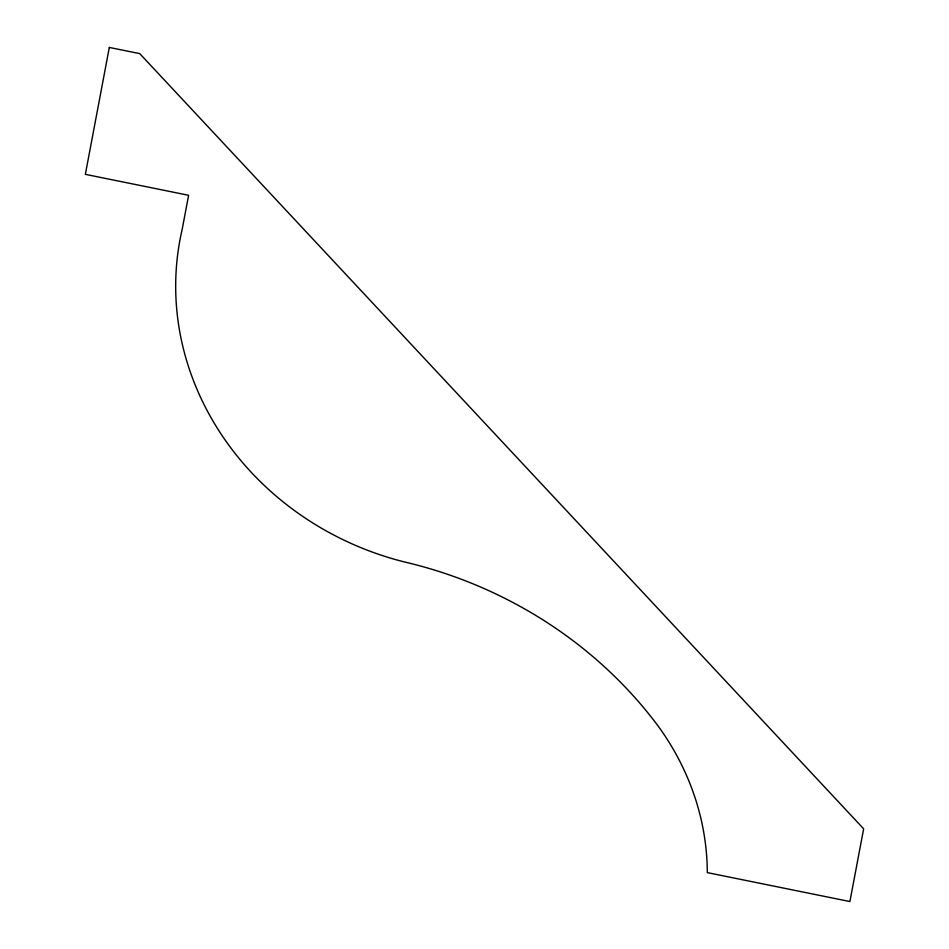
<?xml version="1.0" encoding="UTF-8"?>
<svg xmlns="http://www.w3.org/2000/svg" width="949" height="949" viewBox="0 0 949 949"><rect width="100%" height="100%" fill="white"/><g stroke="black" fill="none" stroke-linecap="round" stroke-linejoin="round"><path stroke-width="1.42" d="M109.325 47.45L85.351 174.343L188.614 195.292L182.172 229.373A295.056 271.604 15.8 0 0 404.547 561.974A418.497 385.223 15.8 0 1 657.301 724.906A274.451 252.636 15.8 0 1 707.313 872.617L849.901 901.55L863.649 828.821L139.74 53.619L109.325 47.45"/></g></svg>
